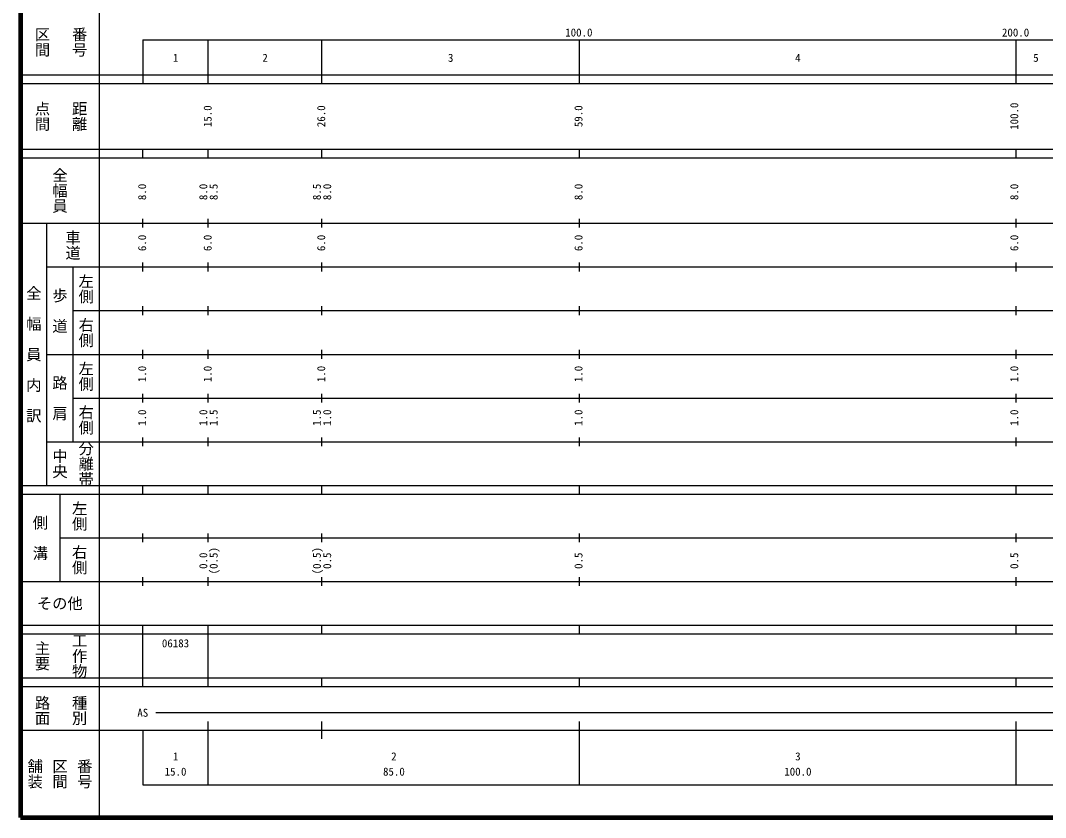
# Model space of a CAD drawing. Units: millimetres on the paper, enlarged 1000 times. Extents: x 40000 to 680000, y 20000 to 380000.
# Drawn here: x 40000 to 274694, y 20000 to 202409 of the extents above; entities that cross this region are included whole.
import ezdxf
from ezdxf.enums import TextEntityAlignment as Align

# ---------------------------------------------------------------- set-up
doc = ezdxf.new("R2010")
doc.units = ezdxf.units.MM
doc.header["$LTSCALE"] = 1000
doc.layers.add('M-TTL', color=2, linetype='Continuous', lineweight=140)
doc.layers.add('M-TTL-BAND', color=7, linetype='Continuous', lineweight=25)
doc.styles.add('@ＭＳ ゴシック', font='')
doc.styles.add('ＭＳ ゴシック', font='')
doc.styles.get('@ＭＳ ゴシック').set_extended_font_data('@MS Gothic')
doc.styles.get('ＭＳ ゴシック').set_extended_font_data('MS Gothic')

msp = doc.modelspace()

# ---------------------------------------------------------------- linework, layer by layer
at = {"layer": 'M-TTL'}
for p, q in [((40000, 380000), (40000, 20000)), ((40000, 20000), (680000, 20000))]:
    msp.add_line(p, q, dxfattribs=at)
at = {"layer": 'M-TTL-BAND'}
for p, q in [((58000, 370000), (58000, 20000)), ((68000, 198000), (579000, 198000)), ((68000, 198000), (68000, 188000)), ((83000, 188000), (83000, 198000)), ((109000, 188000), (109000, 198000)), ((168000, 188000), (168000, 198000)), ((268000, 188000), (268000, 198000)), ((40000, 190000), (579000, 190000)), ((40000, 188000), (579000, 188000)), ((40000, 173000), (579000, 173000)), ((68000, 171000), (68000, 173000)), ((83000, 171000), (83000, 173000)), ((109000, 171000), (109000, 173000)), ((168000, 171000), (168000, 173000)), ((268000, 171000), (268000, 173000)), ((40000, 171000), (579000, 171000)), ((40000, 156000), (579000, 156000)), ((46000, 96000), (46000, 156000)), ((68000, 155000), (68000, 157000)), ((83000, 155000), (83000, 157000)), ((109000, 155000), (109000, 157000)), ((168000, 155000), (168000, 157000)), ((268000, 155000), (268000, 157000)), ((46000, 146000), (579000, 146000)), ((52000, 146000), (52000, 106000)), ((68000, 145000), (68000, 147000)), ((83000, 145000), (83000, 147000)), ((109000, 145000), (109000, 147000)), ((168000, 145000), (168000, 147000)), ((268000, 145000), (268000, 147000)), ((68000, 135000), (68000, 137000)), ((83000, 135000), (83000, 137000)), ((109000, 135000), (109000, 137000)), ((168000, 135000), (168000, 137000)), ((268000, 135000), (268000, 137000)), ((52000, 136000), (579000, 136000)), ((68000, 125000), (68000, 127000)), ((83000, 125000), (83000, 127000)), ((109000, 125000), (109000, 127000)), ((168000, 125000), (168000, 127000)), ((268000, 125000), (268000, 127000)), ((46000, 126000), (579000, 126000)), ((52000, 116000), (579000, 116000)), ((68000, 115000), (68000, 117000)), ((83000, 115000), (83000, 117000)), ((109000, 115000), (109000, 117000)), ((168000, 115000), (168000, 117000)), ((268000, 115000), (268000, 117000)), ((46000, 106000), (579000, 106000)), ((68000, 105000), (68000, 107000)), ((83000, 105000), (83000, 107000)), ((109000, 105000), (109000, 107000)), ((168000, 105000), (168000, 107000)), ((268000, 105000), (268000, 107000)), ((40000, 96000), (579000, 96000)), ((40000, 94000), (579000, 94000)), ((49000, 94000), (49000, 74000)), ((68000, 94000), (68000, 96000)), ((83000, 94000), (83000, 96000)), ((109000, 94000), (109000, 96000)), ((168000, 94000), (168000, 96000)), ((268000, 94000), (268000, 96000)), ((68000, 83000), (68000, 85000)), ((83000, 83000), (83000, 85000)), ((109000, 83000), (109000, 85000)), ((168000, 83000), (168000, 85000)), ((268000, 83000), (268000, 85000)), ((49000, 84000), (579000, 84000)), ((40000, 74000), (579000, 74000)), ((68000, 73000), (68000, 75000)), ((83000, 73000), (83000, 75000)), ((109000, 73000), (109000, 75000)), ((168000, 73000), (168000, 75000)), ((268000, 73000), (268000, 75000)), ((40000, 64000), (579000, 64000)), ((68000, 62000), (68000, 64000)), ((83000, 62000), (83000, 64000)), ((109000, 62000), (109000, 64000)), ((168000, 62000), (168000, 64000)), ((268000, 62000), (268000, 64000)), ((40000, 62000), (579000, 62000)), ((68000, 52000), (68000, 62000)), ((83000, 52000), (83000, 62000)), ((40000, 52000), (579000, 52000)), ((68000, 50000), (68000, 52000)), ((83000, 50000), (83000, 52000)), ((109000, 50000), (109000, 52000)), ((168000, 50000), (168000, 52000)), ((268000, 50000), (268000, 52000)), ((40000, 50000), (579000, 50000)), ((71000, 44000), (565000, 44000)), ((40000, 40000), (579000, 40000)), ((68000, 40000), (68000, 27500)), ((83000, 27500), (83000, 42000)), ((109000, 38000), (109000, 42000)), ((168000, 27500), (168000, 42000)), ((268000, 27500), (268000, 42000)), ((68000, 27500), (579000, 27500))]:
    msp.add_line(p, q, dxfattribs=at)

# ---------------------------------------------------------------- texts
at = {"layer": 'M-TTL-BAND', "style": '@ＭＳ ゴシック'}
for s, p in [('区間', (45000, 197500)), ('番号', (53500, 197500)), ('点間', (45000, 180500)), ('距離', (53500, 180500)), ('全幅員', (49000, 163500)), ('車道', (52000, 151000)), ('左側', (55000, 141000)), ('全\u3000幅\u3000員\u3000内\u3000訳', (43000, 126000)), ('歩\u3000道', (49000, 136000)), ('右側', (55000, 131000)), ('左側', (55000, 121000)), ('路\u3000肩', (49000, 116000)), ('右側', (55000, 111000)), ('分離帯', (55000, 101000)), ('中央', (49000, 101000)), ('左側', (53500, 89000)), ('側\u3000溝', (44500, 84000)), ('右側', (53500, 79000)), ('工作物', (53500, 57000)), ('主要', (45000, 57000)), ('路面', (45000, 44500)), ('種別', (53500, 44500)), ('舗装', (43333, 30000)), ('区間', (49000, 30000)), ('番号', (54667, 30000))]:
    msp.add_text(s, height=2566, rotation=270, dxfattribs=at).set_placement(p, align=Align.MIDDLE_CENTER)
at = {"layer": 'M-TTL-BAND', "style": 'ＭＳ ゴシック'}
for s, p in [('100.0', (167844, 198195)), ('200.0', (267844, 198195)), ('1', (75500, 192405)), ('2', (96000, 192405)), ('3', (138500, 192405)), ('4', (218000, 192405)), ('5', (272500, 192405)), ('AS', (68000, 42500)), ('1', (75500, 32523)), ('2', (125500, 32523)), ('3', (218000, 32523)), ('15.0', (75500, 29033)), ('85.0', (125500, 29033)), ('100.0', (218000, 29033))]:
    msp.add_text(s, height=1833, dxfattribs=at).set_placement(p, align=Align.BOTTOM_CENTER)
for s, p in [('100.0', (269000, 180500)), ('15.0', (84312, 180500)), ('26.0', (110312, 180500)), ('59.0', (169223, 180500)), ('8.0', (69312, 163174)), ('8.0', (83312, 163174)), ('8.5', (85682, 163174)), ('8.5', (109312, 163174)), ('8.0', (111682, 163174)), ('8.0', (169223, 163174)), ('8.0', (269000, 163174)), ('6.0', (69312, 151500)), ('6.0', (84312, 151500)), ('6.0', (110312, 151500)), ('6.0', (169223, 151500)), ('6.0', (269000, 151500)), ('1.0', (69312, 121500)), ('1.0', (84312, 121500)), ('1.0', (110312, 121500)), ('1.0', (169223, 121500)), ('1.0', (269000, 121500)), ('1.0', (69312, 111500)), ('1.0', (83312, 111500)), ('1.5', (85682, 111500)), ('1.5', (109312, 111500)), ('1.0', (111682, 111500)), ('1.0', (169223, 111500)), ('1.0', (269000, 111500)), ('0.0', (83312, 78764)), ('(0.5)', (85682, 78764)), ('(0.5)', (109312, 78764)), ('0.5', (111682, 78764)), ('0.5', (169223, 78764)), ('0.5', (269000, 78764))]:
    msp.add_text(s, height=1833, rotation=90, dxfattribs=at).set_placement(p, align=Align.BOTTOM_CENTER)
msp.add_text('その他', height=2566, dxfattribs=at).set_placement((49000, 69000), align=Align.MIDDLE_CENTER)
msp.add_text('06183', height=1833, dxfattribs=at).set_placement((72375, 58405), align=Align.BOTTOM_LEFT)

doc.saveas('drawing.dxf')
